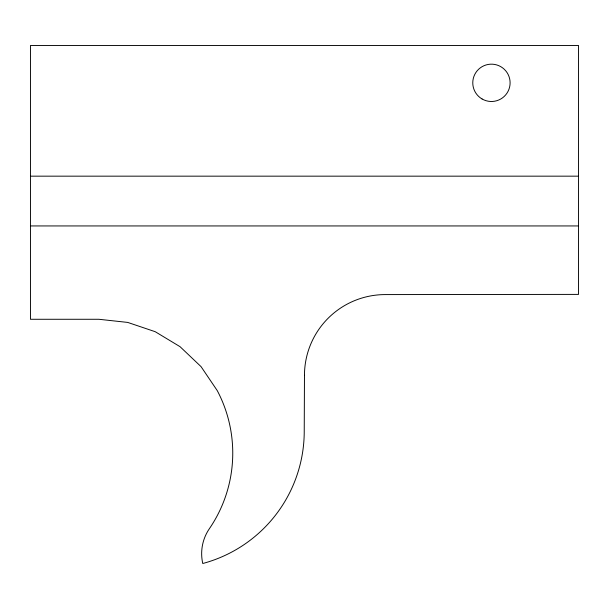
<?xml version="1.0" encoding="UTF-8"?>
<svg xmlns="http://www.w3.org/2000/svg" width="609" height="609" viewBox="0 0 609 609"><rect width="100%" height="100%" fill="white"/><g stroke="black" fill="none" stroke-linecap="round" stroke-linejoin="round"><path stroke-width="0.91" d="M30.45 176.161L578.55 176.161M30.45 225.939L578.55 225.939M304.47 375.319L304.234 431.279A136.888 136.888 0 0 1 202.767 563.5A44.198 44.198 0 0 1 209.374 528.703A133.858 133.858 0 0 0 217.291 390.674L201.061 366.641L180.036 346.673L155.196 331.692L127.723 322.42L98.894 319.276L30.45 319.276L30.45 45.5L578.55 45.5L578.55 294.391L385.162 294.589A80.784 80.784 0 0 0 304.47 375.319M482.107 98.993A18.666 18.666 0 0 0 510.106 82.832A18.666 18.666 0 0 0 482.107 66.663A18.666 18.666 0 0 0 482.107 98.993"/></g></svg>
